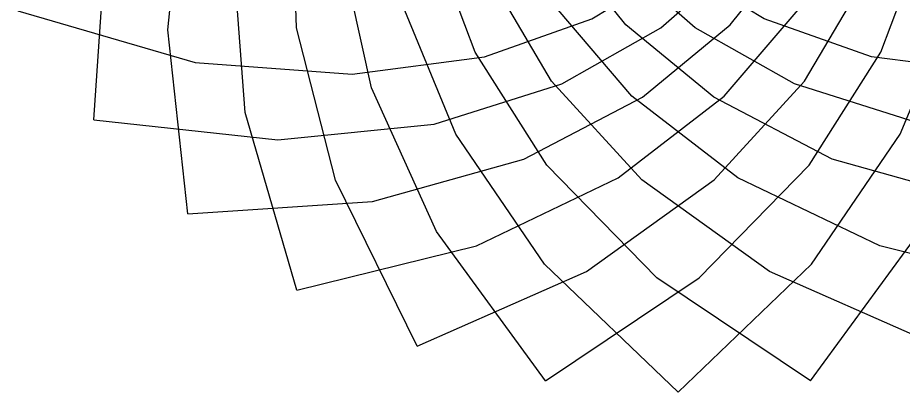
# Model space of a CAD drawing. Header units: metres. Extents: x 125 to 1075, y -75 to 875.
# Drawn here: x 188 to 740, y -75 to 158 of the extents above; entities that cross this region are included whole.
import ezdxf

# ---------------------------------------------------------------- set-up
doc = ezdxf.new("R2010")
doc.units = ezdxf.units.M

msp = doc.modelspace()

# ---------------------------------------------------------------- linework, layer by layer
for p, q in [((282.07858, 150.53864), (291.75842, 248.05899)), ((362.3145, 151.79733), (358.7499, 235.06)), ((235.97562, 94.5473), (243.59003, 209.53496)), ((473.54132, 136.53271), (448.63882, 202.88501)), ((567.475, 153.61281), (529.7992, 200.65427)), ((632.525, 153.61281), (670.2008, 200.65427)), ((726.4587, 136.53271), (751.3611, 202.88495)), ((330.22708, 99.12198), (322.82556, 196.84174)), ((409.02545, 114.29446), (391.05655, 195.67316)), ((546.2942, 157.34755), (597.78687, 188.6662)), ((610.7538, 151.70808), (565.4817, 191.49252)), ((589.2462, 151.70808), (634.5183, 191.49252)), ((653.7058, 157.34756), (602.213, 188.6662)), ((521.21313, 118.57605), (485.167, 179.59604)), ((678.78687, 118.57605), (714.8329, 179.596)), ((188.46469, 162.4), (299.12198, 130.22705)), ((461.539, 85.47259), (429.7119, 162.49467)), ((571.2788, 109.17029), (525.18445, 163.00389)), ((628.7212, 109.17029), (674.8156, 163.0039)), ((738.461, 85.47259), (770.2881, 162.49467)), ((479.45847, 133.7735), (546.2942, 157.34755)), ((720.54156, 133.7735), (653.7058, 157.34756)), ((294.54733, 35.97559), (282.07858, 150.53864)), ((386.5724, 56.84747), (362.3145, 151.79733)), ((527.5195, 116.88626), (589.2462, 151.70808)), ((622.2172, 108.60129), (567.475, 153.61281)), ((577.78284, 108.60129), (632.525, 153.61281)), ((672.4805, 116.88626), (610.7538, 151.70808)), ((396.84167, 122.82559), (479.45847, 133.7735)), ((518.25964, 66.20746), (473.54132, 136.53271)), ((681.74036, 66.20746), (726.4587, 136.53271)), ((803.1583, 122.82562), (720.54156, 133.7735)), ((299.12198, 130.22705), (396.84167, 122.82559)), ((448.05896, 91.75845), (527.5195, 116.88626)), ((577.4639, 57.08444), (521.21313, 118.57605)), ((622.5361, 57.08444), (678.78687, 118.57605)), ((751.9409, 91.75836), (672.4805, 116.88626)), ((449.40262, 24.99942), (409.02545, 114.29446)), ((503.89285, 70.05704), (577.78284, 108.60129)), ((562.6469, 58.38077), (628.7212, 109.17029)), ((637.3529, 58.38077), (571.2788, 109.17029)), ((696.107, 70.05698), (622.2172, 108.60129)), ((235.97562, 94.5473), (350.53857, 82.07861)), ((362.40002, -11.53534), (330.22708, 99.12198)), ((350.53857, 82.07861), (448.05896, 91.75845)), ((516.8089, 4.5455), (461.539, 85.47259)), ((683.19116, 4.5455), (738.461, 85.47259)), ((409.5349, 43.59006), (503.89285, 70.05704)), ((790.4651, 43.59006), (696.107, 70.05698)), ((586.7427, -3.89261), (518.25964, 66.20746)), ((613.2573, -3.89261), (681.74036, 66.20746)), ((437.47205, -46.54199), (386.5724, 56.84747)), ((474.31842, 15.93082), (562.6469, 58.38077)), ((542.9207, -0.05872), (622.5361, 57.08444)), ((657.0793, -0.05869), (577.4639, 57.08444)), ((725.6816, 15.93082), (637.3529, 58.38077)), ((294.54733, 35.97559), (409.5349, 43.59006)), ((517.4824, -67.98071), (449.40262, 24.99942)), ((682.5176, -67.98068), (750.59717, 24.99936)), ((362.40002, -11.53534), (474.31842, 15.93082)), ((837.6, -11.53534), (725.6816, 15.93082)), ((600, -75.20004), (516.8089, 4.5455)), ((600, -75.20004), (683.19116, 4.5455)), ((437.47205, -46.54199), (542.9207, -0.05872)), ((517.4824, -67.98071), (613.2573, -3.89261)), ((682.5176, -67.98068), (586.7427, -3.89261)), ((762.52795, -46.54196), (657.0793, -0.05869))]:
    msp.add_line(p, q)

doc.saveas('drawing.dxf')
